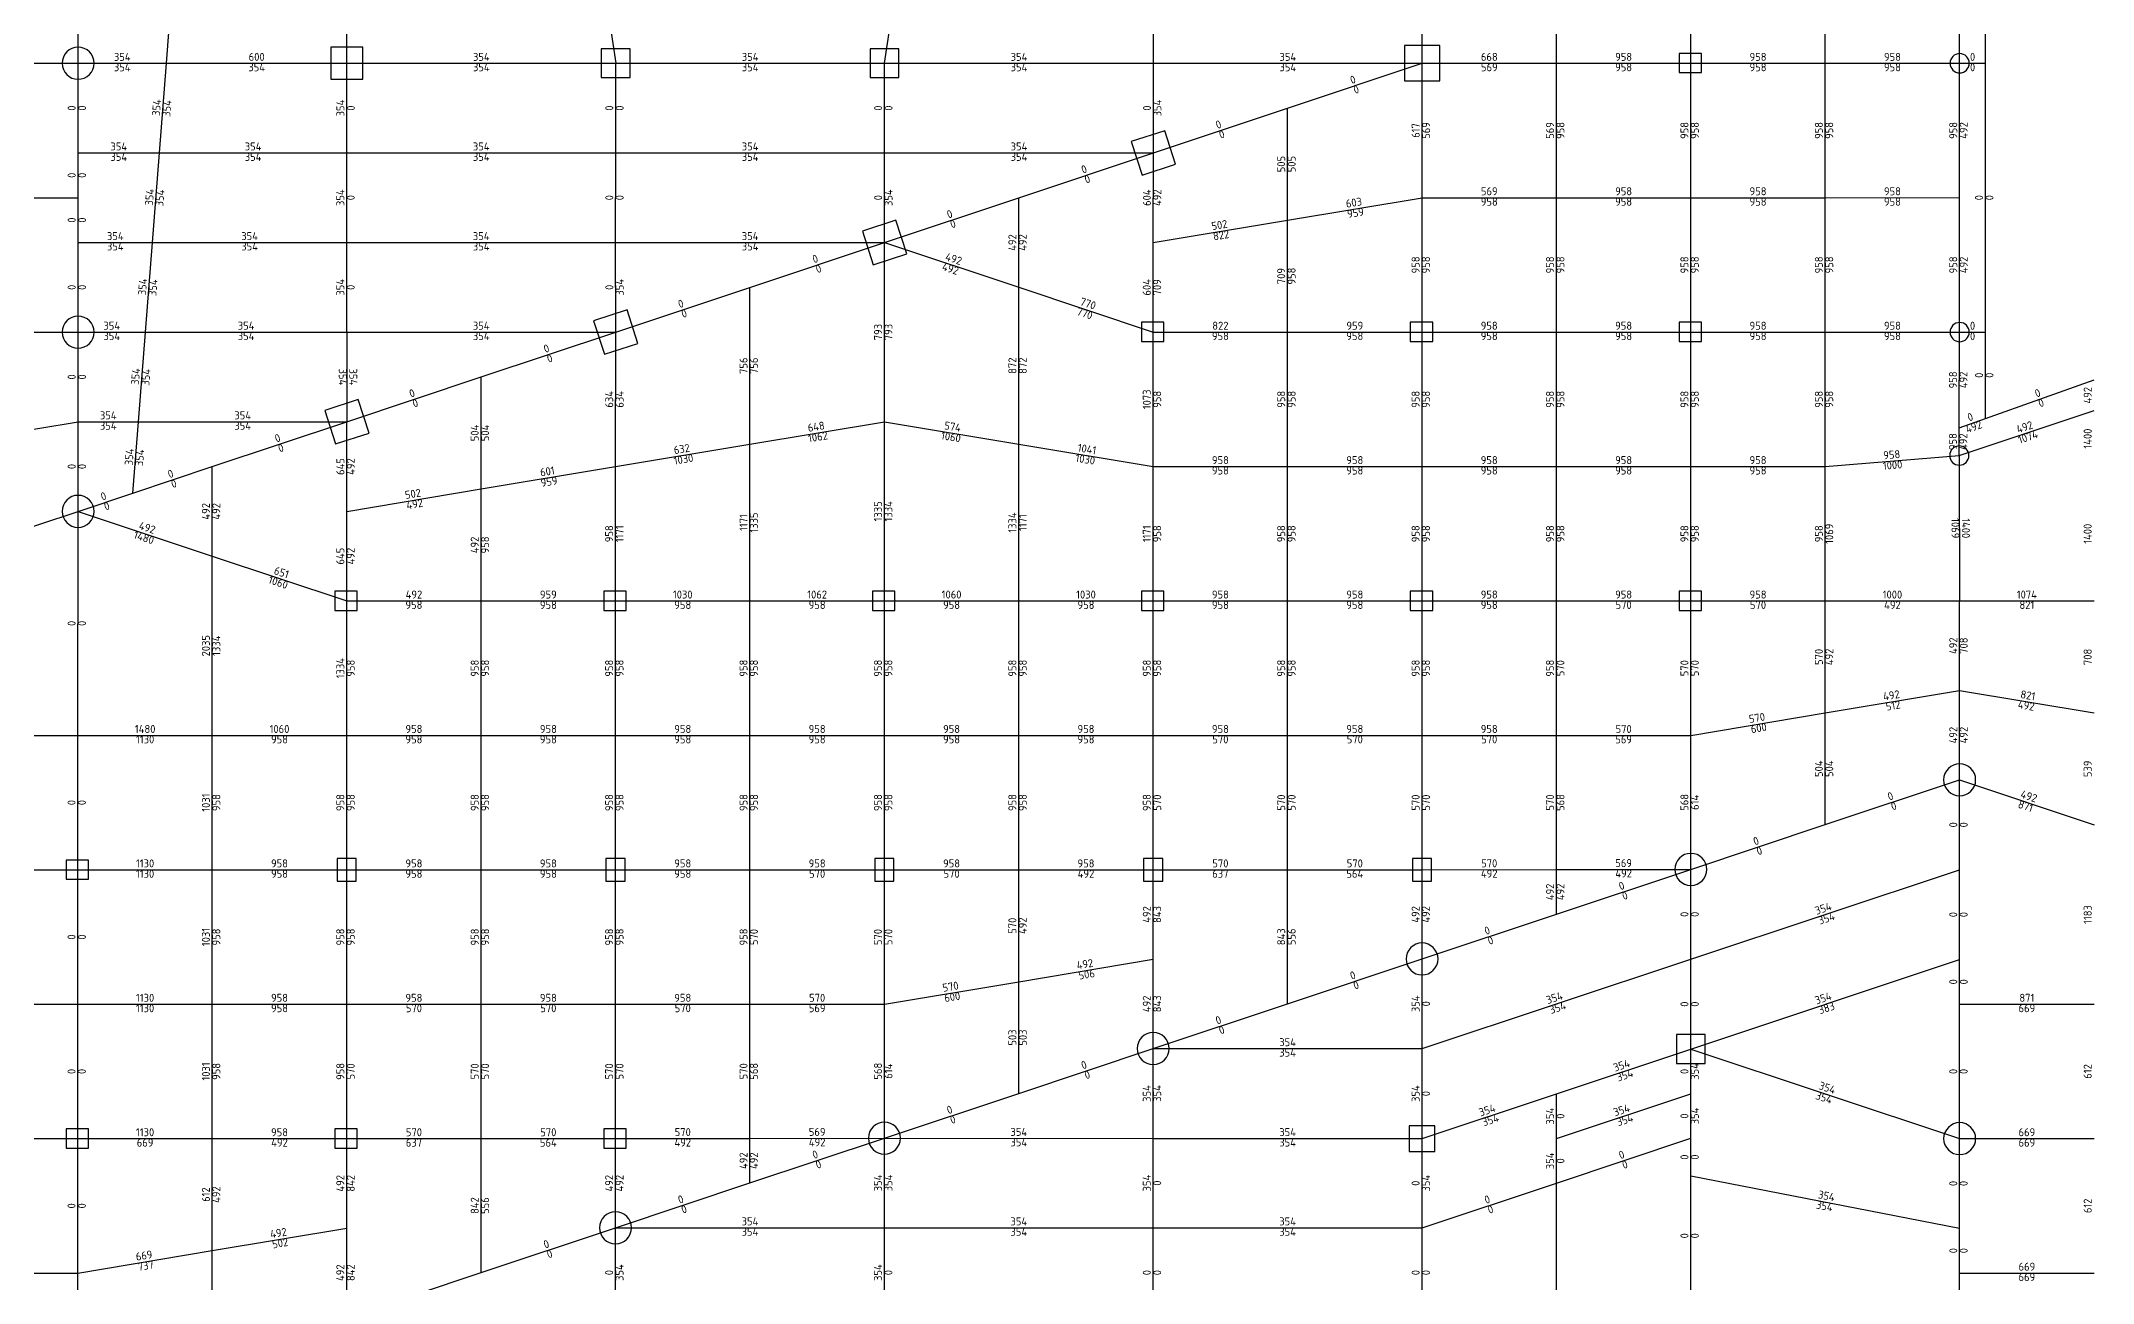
# Model space of a CAD drawing. Header units: millimetres. Extents: x -245177 to 1112891, y -1092030 to 122567.
# Drawn here: x -197252 to -133135, y -1002731 to -963928 of the extents above; entities that cross this region are included whole.
import ezdxf
from ezdxf.enums import TextEntityAlignment as Align

# ---------------------------------------------------------------- set-up
doc = ezdxf.new("R2010")
doc.units = ezdxf.units.MM
doc.header["$MEASUREMENT"] = 0
for name, color, linetype in [('13', 4, 'Continuous'), ('dsg', 7, 'Continuous'), ('jiantu', 134, 'Continuous')]:
    doc.layers.add(name, color=color, linetype=linetype)
doc.styles.add('TrueTypeFont', font='yjkeng.shx', dxfattribs={"bigfont": 'yjkchn.shx'})

msp = doc.modelspace()

# ---------------------------------------------------------------- linework, layer by layer
at = {"layer": 'jiantu'}
for p, q in [((-136493, -964622), (-136493, -956222)), ((-149900, -964622), (-149900, -960422)), ((-145700, -964622), (-145700, -960422)), ((-141500, -964622), (-141500, -960422)), ((-137300, -964622), (-137300, -960422)), ((-196094, -964622), (-196094, -961822)), ((-193334, -964622), (-193116, -961822)), ((-154094, -964622), (-154094, -961822)), ((-187694, -964622), (-187694, -962472)), ((-179619, -962472), (-179294, -964622)), ((-170894, -964622), (-170569, -962472)), ((-162494, -964622), (-162494, -962472)), ((-200300, -964622), (-196094, -964622)), ((-196094, -967422), (-196094, -964622)), ((-196094, -964622), (-193334, -964622)), ((-193553, -967422), (-193334, -964622)), ((-193334, -964622), (-187694, -964622)), ((-187700, -967422), (-187694, -964622)), ((-187694, -964622), (-179294, -964622)), ((-179295, -967422), (-179294, -964622)), ((-179294, -964622), (-170894, -964622)), ((-170895, -967422), (-170894, -964622)), ((-170894, -964622), (-162494, -964622)), ((-162494, -964622), (-154094, -964622)), ((-162494, -967422), (-162494, -964622)), ((-158300, -966024), (-154094, -964622)), ((-154097, -968822), (-154094, -964622)), ((-154094, -964622), (-149900, -964622)), ((-149900, -964622), (-145700, -964622)), ((-149900, -968822), (-149900, -964622)), ((-145700, -968822), (-145700, -964622)), ((-145700, -964622), (-141500, -964622)), ((-141500, -964622), (-137300, -964622)), ((-141500, -968822), (-141500, -964622)), ((-137300, -968821), (-137300, -964622)), ((-137300, -964622), (-136493, -964622)), ((-136494, -973022), (-136493, -964622)), ((-162494, -967422), (-158300, -966024)), ((-158300, -969522), (-158300, -966024)), ((-196094, -967422), (-193553, -967422)), ((-196094, -968822), (-196094, -967422)), ((-193771, -970222), (-193553, -967422)), ((-193553, -967422), (-187700, -967422)), ((-187700, -970222), (-187700, -967422)), ((-187700, -967422), (-179295, -967422)), ((-179296, -970222), (-179295, -967422)), ((-179295, -967422), (-170895, -967422)), ((-170895, -967422), (-162494, -967422)), ((-170894, -970222), (-170895, -967422)), ((-166700, -968824), (-162494, -967422)), ((-162497, -970222), (-162494, -967422)), ((-200300, -968822), (-196094, -968822)), ((-196094, -970222), (-196094, -968822)), ((-170894, -970222), (-166700, -968824)), ((-166700, -971621), (-166700, -968824)), ((-158300, -969522), (-154097, -968822)), ((-154100, -973022), (-154097, -968822)), ((-154097, -968822), (-149900, -968822)), ((-149900, -973022), (-149900, -968822)), ((-149900, -968822), (-145700, -968822)), ((-145700, -968822), (-141500, -968822)), ((-145700, -973022), (-145700, -968822)), ((-141500, -968822), (-137300, -968821)), ((-141500, -973022), (-141500, -968822)), ((-137300, -973022), (-137300, -968821)), ((-162497, -970222), (-158300, -969522)), ((-158300, -973022), (-158300, -969522)), ((-196094, -970222), (-193771, -970222)), ((-196094, -973022), (-196094, -970222)), ((-193989, -973022), (-193771, -970222)), ((-193771, -970222), (-187700, -970222)), ((-187700, -970222), (-179296, -970222)), ((-187700, -973022), (-187700, -970222)), ((-179296, -970222), (-170894, -970222)), ((-179294, -973022), (-179296, -970222)), ((-175100, -971624), (-170894, -970222)), ((-170897, -975822), (-170894, -970222)), ((-170894, -970222), (-166700, -971621)), ((-162500, -973022), (-162497, -970222)), ((-179294, -973022), (-175100, -971624)), ((-175100, -976522), (-175100, -971624)), ((-166700, -976522), (-166700, -971621)), ((-166700, -971621), (-162500, -973022)), ((-200300, -973022), (-196094, -973022)), ((-196094, -975822), (-196094, -973022)), ((-196094, -973022), (-193989, -973022)), ((-194208, -975822), (-193989, -973022)), ((-193989, -973022), (-187700, -973022)), ((-187700, -973022), (-179294, -973022)), ((-187700, -973022), (-187694, -975822)), ((-183500, -974424), (-179294, -973022)), ((-179297, -977222), (-179294, -973022)), ((-162500, -977222), (-162500, -973022)), ((-162500, -973022), (-158300, -973022)), ((-158300, -973022), (-154100, -973022)), ((-158300, -977222), (-158300, -973022)), ((-154100, -977222), (-154100, -973022)), ((-154100, -973022), (-149900, -973022)), ((-149900, -973022), (-145700, -973022)), ((-149900, -977222), (-149900, -973022)), ((-145700, -977222), (-145700, -973022)), ((-145700, -973022), (-141500, -973022)), ((-141500, -973022), (-137300, -973022)), ((-141500, -977222), (-141500, -973022)), ((-137312, -976008), (-137300, -973022)), ((-137300, -973022), (-136494, -973022)), ((-136494, -975718), (-136494, -973022)), ((-187694, -975822), (-183500, -974424)), ((-183500, -977922), (-183500, -974424)), ((-136494, -975718), (-133100, -974513)), ((-200300, -976522), (-196094, -975822)), ((-196094, -975822), (-194208, -975822)), ((-196094, -978622), (-196094, -975822)), ((-194382, -978052), (-194208, -975822)), ((-194208, -975822), (-187694, -975822)), ((-191900, -977224), (-187694, -975822)), ((-187697, -978622), (-187694, -975822)), ((-175100, -976522), (-170897, -975822)), ((-170900, -981422), (-170897, -975822)), ((-170897, -975822), (-166700, -976522)), ((-137312, -976880), (-133100, -975476)), ((-137312, -976008), (-136494, -975718)), ((-137312, -976880), (-137312, -976008)), ((-179297, -977222), (-175100, -976522)), ((-175100, -981422), (-175100, -976522)), ((-166700, -981422), (-166700, -976522)), ((-166700, -976522), (-162500, -977222)), ((-141500, -977222), (-137312, -976880)), ((-137312, -976880), (-137300, -981422)), ((-194382, -978052), (-191900, -977224)), ((-191900, -980021), (-191900, -977224)), ((-183500, -977922), (-179297, -977222)), ((-179300, -981422), (-179297, -977222)), ((-162500, -977222), (-158300, -977222)), ((-162500, -981422), (-162500, -977222)), ((-158300, -981422), (-158300, -977222)), ((-158300, -977222), (-154100, -977222)), ((-154100, -977222), (-149900, -977222)), ((-154100, -981422), (-154100, -977222)), ((-149900, -981422), (-149900, -977222)), ((-149900, -977222), (-145700, -977222)), ((-145700, -977222), (-141500, -977222)), ((-145700, -981422), (-145700, -977222)), ((-141500, -981422), (-141500, -977222)), ((-196094, -978622), (-194382, -978052)), ((-187697, -978622), (-183500, -977922)), ((-183500, -981422), (-183500, -977922)), ((-200300, -980023), (-196094, -978622)), ((-196097, -985622), (-196094, -978622)), ((-196094, -978622), (-191900, -980021)), ((-187700, -981422), (-187697, -978622)), ((-191900, -980021), (-187700, -981422)), ((-191900, -985622), (-191900, -980021)), ((-187700, -985622), (-187700, -981422)), ((-187700, -981422), (-183500, -981422)), ((-183500, -981422), (-179300, -981422)), ((-183500, -985622), (-183500, -981422)), ((-179300, -985622), (-179300, -981422)), ((-179300, -981422), (-175100, -981422)), ((-175100, -981422), (-170900, -981422)), ((-175100, -985622), (-175100, -981422)), ((-170900, -985622), (-170900, -981422)), ((-170900, -981422), (-166700, -981422)), ((-166700, -981422), (-162500, -981422)), ((-166700, -985622), (-166700, -981422)), ((-162500, -985622), (-162500, -981422)), ((-162500, -981422), (-158300, -981422)), ((-158300, -981422), (-154100, -981422)), ((-158300, -985622), (-158300, -981422)), ((-154100, -985622), (-154100, -981422)), ((-154100, -981422), (-149900, -981422)), ((-149900, -981422), (-145700, -981422)), ((-149900, -985622), (-149900, -981422)), ((-145700, -985622), (-145700, -981422)), ((-145700, -981422), (-141500, -981422)), ((-141500, -981422), (-137300, -981422)), ((-141500, -984919), (-141500, -981422)), ((-137300, -984216), (-137300, -981422)), ((-137300, -981422), (-133100, -981422)), ((-141500, -984919), (-137300, -984216)), ((-137300, -984216), (-133100, -984919)), ((-137300, -987010), (-137300, -984216)), ((-145700, -985622), (-141500, -984919)), ((-141500, -988409), (-141500, -984919)), ((-200300, -985622), (-196097, -985622)), ((-196100, -989822), (-196097, -985622)), ((-196097, -985622), (-191900, -985622)), ((-191900, -985622), (-187700, -985622)), ((-191900, -989822), (-191900, -985622)), ((-187700, -985622), (-183500, -985622)), ((-187700, -989822), (-187700, -985622)), ((-183500, -985622), (-179300, -985622)), ((-183500, -989822), (-183500, -985622)), ((-179300, -985622), (-175100, -985622)), ((-179300, -989822), (-179300, -985622)), ((-175100, -985622), (-170900, -985622)), ((-175100, -989822), (-175100, -985622)), ((-170900, -985622), (-166700, -985622)), ((-170900, -989822), (-170900, -985622)), ((-166700, -985622), (-162500, -985622)), ((-166700, -989822), (-166700, -985622)), ((-162500, -985622), (-158300, -985622)), ((-162500, -989822), (-162500, -985622)), ((-158300, -985622), (-154100, -985622)), ((-158300, -989822), (-158300, -985622)), ((-154100, -985622), (-149900, -985622)), ((-154100, -989822), (-154100, -985622)), ((-149900, -985622), (-145700, -985622)), ((-149900, -989815), (-149900, -985622)), ((-145700, -989809), (-145700, -985622)), ((-141500, -988409), (-137300, -987010)), ((-137300, -987010), (-133100, -988416)), ((-137300, -989823), (-137300, -987010)), ((-145700, -989809), (-141500, -988409)), ((-200300, -989822), (-196100, -989822)), ((-196100, -994022), (-196100, -989822)), ((-196100, -989822), (-191900, -989822)), ((-191900, -989822), (-187700, -989822)), ((-191900, -994022), (-191900, -989822)), ((-187700, -994022), (-187700, -989822)), ((-187700, -989822), (-183500, -989822)), ((-183500, -989822), (-179300, -989822)), ((-183500, -994022), (-183500, -989822)), ((-179300, -994022), (-179300, -989822)), ((-179300, -989822), (-175100, -989822)), ((-175100, -989822), (-170900, -989822)), ((-175100, -994022), (-175100, -989822)), ((-170900, -994022), (-170900, -989822)), ((-170900, -989822), (-166700, -989822)), ((-166700, -989822), (-162500, -989822)), ((-166700, -993318), (-166700, -989822)), ((-162500, -992615), (-162500, -989822)), ((-162500, -989822), (-158300, -989822)), ((-158300, -989822), (-154100, -989822)), ((-158300, -994008), (-158300, -989822)), ((-154100, -989822), (-149900, -989815)), ((-154100, -992608), (-154100, -989822)), ((-149900, -989815), (-145700, -989809)), ((-149900, -991209), (-145700, -989809)), ((-149900, -991209), (-149900, -989815)), ((-145700, -992615), (-145700, -989809)), ((-145700, -992615), (-137300, -989823)), ((-137300, -992622), (-137300, -989823)), ((-154100, -992608), (-149900, -991209)), ((-166700, -993318), (-162500, -992615)), ((-162500, -995408), (-162500, -992615)), ((-158300, -994008), (-154100, -992608)), ((-154100, -995408), (-154100, -992608)), ((-154100, -995408), (-145700, -992615)), ((-145700, -995422), (-145700, -992615)), ((-145700, -995422), (-137300, -992622)), ((-137300, -994022), (-137300, -992622)), ((-170900, -994022), (-166700, -993318)), ((-166700, -996807), (-166700, -993318)), ((-200300, -994022), (-196100, -994022)), ((-196100, -994022), (-191900, -994022)), ((-196100, -998222), (-196100, -994022)), ((-191900, -994022), (-187700, -994022)), ((-191900, -998222), (-191900, -994022)), ((-187700, -994022), (-183500, -994022)), ((-187700, -998222), (-187700, -994022)), ((-183500, -994022), (-179300, -994022)), ((-183500, -998222), (-183500, -994022)), ((-179300, -994022), (-175100, -994022)), ((-179300, -998222), (-179300, -994022)), ((-175100, -994022), (-170900, -994022)), ((-175100, -998214), (-175100, -994022)), ((-170900, -998207), (-170900, -994022)), ((-162500, -995408), (-158300, -994008)), ((-137300, -994022), (-133100, -994022)), ((-137300, -998222), (-137300, -994022)), ((-166700, -996807), (-162500, -995408)), ((-162500, -998214), (-162500, -995408)), ((-162500, -995408), (-154100, -995408)), ((-154100, -998222), (-154100, -995408)), ((-149900, -996822), (-145700, -995422)), ((-145700, -996822), (-145700, -995422)), ((-145700, -995422), (-137300, -998222)), ((-170900, -998207), (-166700, -996807)), ((-154100, -998222), (-149900, -996822)), ((-149900, -998218), (-149900, -996822)), ((-149900, -998218), (-145700, -996822)), ((-145700, -998209), (-145700, -996822)), ((-200300, -998222), (-196100, -998222)), ((-196100, -1002422), (-196100, -998222)), ((-196100, -998222), (-191900, -998222)), ((-191900, -998222), (-187700, -998222)), ((-191900, -1001718), (-191900, -998222)), ((-187700, -1001014), (-187700, -998222)), ((-187700, -998222), (-183500, -998222)), ((-183500, -998222), (-179300, -998222)), ((-183500, -1002406), (-183500, -998222)), ((-179300, -998222), (-175100, -998214)), ((-179300, -1001006), (-179300, -998222)), ((-175100, -998214), (-170900, -998207)), ((-175100, -999607), (-170900, -998207)), ((-175100, -999607), (-175100, -998214)), ((-170900, -1001008), (-170900, -998207)), ((-170900, -998207), (-162500, -998214)), ((-162500, -998214), (-154100, -998222)), ((-162500, -1001008), (-162500, -998214)), ((-154100, -1001008), (-154100, -998222)), ((-149900, -999615), (-145700, -998209)), ((-149900, -999615), (-149900, -998218)), ((-145700, -999388), (-145700, -998209)), ((-137300, -1001022), (-137300, -998222)), ((-137300, -998222), (-133100, -998222)), ((-145700, -1003127), (-145700, -999388)), ((-145700, -999388), (-137300, -1001022)), ((-179300, -1001006), (-175100, -999607)), ((-154100, -1001008), (-149900, -999615)), ((-149900, -1006622), (-149900, -999615)), ((-191900, -1001718), (-187700, -1001014)), ((-187700, -1003806), (-187700, -1001014)), ((-183500, -1002406), (-179300, -1001006)), ((-179300, -1003808), (-179300, -1001006)), ((-179300, -1001006), (-170900, -1001008)), ((-170900, -1003808), (-170900, -1001008)), ((-170900, -1001008), (-162500, -1001008)), ((-162500, -1003808), (-162500, -1001008)), ((-162500, -1001008), (-154100, -1001008)), ((-154100, -1003808), (-154100, -1001008)), ((-137300, -1002422), (-137300, -1001022)), ((-196100, -1002422), (-191900, -1001718)), ((-191900, -1005205), (-191900, -1001718)), ((-200300, -1002422), (-196100, -1002422)), ((-196100, -1006605), (-196100, -1002422)), ((-187700, -1003806), (-183500, -1002406)), ((-137300, -1003822), (-137300, -1002422)), ((-137300, -1002422), (-133100, -1002422))]:
    msp.add_line(p, q, dxfattribs=at)
at = {"layer": 'jiantu', "color": 54}
for points in [[(-195594, -964622, 1), (-196594, -964622, 1)], [(-137000, -964622, 1), (-137600, -964622, 1)], [(-195594, -973022, 1), (-196594, -973022, 1)], [(-137000, -973022, 1), (-137600, -973022, 1)], [(-137012, -976880, 1), (-137612, -976880, 1)], [(-195594, -978622, 1), (-196594, -978622, 1)], [(-136800, -987010, 1), (-137800, -987010, 1)], [(-145200, -989809, 1), (-146200, -989809, 1)], [(-153600, -992608, 1), (-154600, -992608, 1)], [(-162000, -995408, 1), (-163000, -995408, 1)], [(-170400, -998207, 1), (-171400, -998207, 1)], [(-136800, -998222, 1), (-137800, -998222, 1)], [(-178800, -1001006, 1), (-179800, -1001006, 1)]]:
    msp.add_lwpolyline(points, format="xyb", close=True, dxfattribs=at)
for points in [[(-187194, -964122), (-188194, -964122), (-188194, -965122), (-187194, -965122)], [(-178844, -964172), (-179744, -964172), (-179744, -965072), (-178844, -965072)], [(-170444, -964172), (-171344, -964172), (-171344, -965072), (-170444, -965072)], [(-153544, -964072), (-154644, -964072), (-154644, -965172), (-153544, -965172)], [(-145365, -964312), (-146065, -964312), (-146065, -964912), (-145365, -964912)], [(-162141, -966729), (-163187, -967069), (-162847, -968115), (-161801, -967775)], [(-170541, -969529), (-171587, -969869), (-171247, -970915), (-170201, -970575)], [(-178941, -972329), (-179987, -972669), (-179647, -973715), (-178601, -973375)], [(-162165, -972712), (-162865, -972712), (-162865, -973312), (-162165, -973312)], [(-153765, -972712), (-154465, -972712), (-154465, -973312), (-153765, -973312)], [(-145365, -972712), (-146065, -972712), (-146065, -973312), (-145365, -973312)], [(-187341, -975129), (-188387, -975469), (-188047, -976515), (-187001, -976175)], [(-187370, -981117), (-188070, -981117), (-188070, -981717), (-187370, -981717)], [(-178970, -981117), (-179670, -981117), (-179670, -981717), (-178970, -981717)], [(-170570, -981117), (-171270, -981117), (-171270, -981717), (-170570, -981717)], [(-162165, -981117), (-162865, -981117), (-162865, -981717), (-162165, -981717)], [(-153765, -981117), (-154465, -981117), (-154465, -981717), (-153765, -981717)], [(-145365, -981117), (-146065, -981117), (-146065, -981717), (-145365, -981717)], [(-195770, -989517), (-196470, -989517), (-196470, -990117), (-195770, -990117)], [(-187400, -989472), (-188000, -989472), (-188000, -990172), (-187400, -990172)], [(-179000, -989472), (-179600, -989472), (-179600, -990172), (-179000, -990172)], [(-170600, -989472), (-171200, -989472), (-171200, -990172), (-170600, -990172)], [(-162200, -989472), (-162800, -989472), (-162800, -990172), (-162200, -990172)], [(-153800, -989472), (-154400, -989472), (-154400, -990172), (-153800, -990172)], [(-145250, -994972), (-146150, -994972), (-146150, -995872), (-145250, -995872)], [(-195770, -997917), (-196470, -997917), (-196470, -998517), (-195770, -998517)], [(-187370, -997917), (-188070, -997917), (-188070, -998517), (-187370, -998517)], [(-178970, -997917), (-179670, -997917), (-179670, -998517), (-178970, -998517)], [(-153700, -997822), (-154500, -997822), (-154500, -998622), (-153700, -998622)]]:
    msp.add_lwpolyline(points, close=True, dxfattribs=at)

# ---------------------------------------------------------------- texts
at = {"layer": '13', "color": 4, "linetype": 'Continuous', "style": 'TrueTypeFont'}
for s, p in [('600', (-190514, -964622)), ('668', (-151997, -964622)), ('569', (-151998, -968822)), ('570', (-147800, -985622)), ('570', (-160400, -989822)), ('570', (-156200, -989822)), ('570', (-173000, -994022)), ('570', (-185600, -998222)), ('570', (-181400, -998222)), ('669', (-135200, -998222)), ('669', (-135200, -1002422))]:
    msp.add_text(s, height=250, dxfattribs=at).set_placement(p, align=Align.BOTTOM_CENTER)
for s, p in [('569', (-151997, -964622)), ('570', (-147800, -981422)), ('570', (-143600, -981422)), ('570', (-160400, -985622)), ('570', (-156200, -985622)), ('570', (-152000, -985622)), ('569', (-147800, -985622)), ('570', (-173000, -989822)), ('570', (-168800, -989822)), ('637', (-160400, -989822)), ('564', (-156200, -989822)), ('570', (-185600, -994022)), ('570', (-181400, -994022)), ('570', (-177200, -994022)), ('569', (-173000, -994022)), ('669', (-135200, -994022)), ('669', (-194000, -998222)), ('637', (-185600, -998222)), ('564', (-181400, -998222)), ('669', (-135200, -998222)), ('669', (-135200, -1002422))]:
    msp.add_text(s, height=250, dxfattribs=at).set_placement(p, align=Align.TOP_CENTER)
for s, rotation, p in [('617', 90, (-154097, -966722)), ('569', 90, (-149900, -966722)), ('604', 90, (-162497, -968822)), ('603', 9.46232, (-156198, -969172)), ('709', 90, (-158300, -971272)), ('604', 90, (-162500, -971622)), ('634', 90, (-179297, -975122)), ('648', 9.46232, (-172998, -976172)), ('574', 350.53655, (-168798, -976172)), ('645', 90, (-187697, -977222)), ('632', 9.46232, (-177198, -976872)), ('601', 9.46232, (-181398, -977572)), ('645', 90, (-187700, -980022)), ('651', 341.55713, (-189800, -980721)), ('570', 90, (-145700, -983522)), ('570', 90, (-141500, -983170)), ('708', 90, (-133100, -983170)), ('570', 9.50177, (-143600, -985270)), ('539', 90, (-133100, -986667)), ('570', 90, (-158300, -987722)), ('570', 90, (-154100, -987722)), ('570', 90, (-149900, -987719)), ('568', 90, (-145700, -987715)), ('570', 0.08572, (-152000, -989819)), ('569', 0.08572, (-147800, -989812)), ('570', 90, (-170900, -991922)), ('570', 90, (-166700, -991570)), ('570', 9.50851, (-168800, -993670)), ('570', 90, (-183500, -996122)), ('570', 90, (-179300, -996122)), ('570', 90, (-175100, -996118)), ('568', 90, (-170900, -996114)), ('612', 90, (-133100, -996122)), ('570', 0.09957, (-177200, -998218)), ('569', 0.09957, (-173000, -998211)), ('612', 90, (-191900, -999970)), ('612', 90, (-133100, -1000322)), ('669', 9.51525, (-194000, -1002070))]:
    msp.add_text(s, height=250, rotation=rotation, dxfattribs=at).set_placement(p, align=Align.BOTTOM_CENTER)
for s, rotation, p in [('569', 90, (-154097, -966722)), ('709', 90, (-162500, -971622)), ('634', 90, (-179297, -975122)), ('708', 90, (-137300, -982819)), ('570', 90, (-149900, -983522)), ('570', 90, (-145700, -983522)), ('600', 9.50177, (-143600, -985270)), ('570', 90, (-162500, -987722)), ('570', 90, (-158300, -987722)), ('570', 90, (-154100, -987722)), ('568', 90, (-149900, -987719)), ('614', 90, (-145700, -987715)), ('570', 90, (-175100, -991922)), ('570', 90, (-170900, -991922)), ('556', 90, (-158300, -991915)), ('600', 9.50851, (-168800, -993670)), ('570', 90, (-187700, -996122)), ('570', 90, (-183500, -996122)), ('570', 90, (-179300, -996122)), ('568', 90, (-175100, -996118)), ('614', 90, (-170900, -996114)), ('556', 90, (-183500, -1000314)), ('737', 9.51525, (-194000, -1002070))]:
    msp.add_text(s, height=250, rotation=rotation, dxfattribs=at).set_placement(p, align=Align.TOP_CENTER)
at = {"layer": 'dsg', "color": 1, "linetype": 'Continuous', "style": 'TrueTypeFont'}
for s, p in [('354', (-194714, -964622)), ('354', (-183494, -964622)), ('354', (-175094, -964622)), ('354', (-166694, -964622)), ('354', (-158294, -964622)), ('0', (-136896, -964622)), ('354', (-194823, -967422)), ('354', (-190626, -967422)), ('354', (-183497, -967422)), ('354', (-175095, -967422)), ('354', (-166694, -967422)), ('354', (-194932, -970222)), ('354', (-190735, -970222)), ('354', (-183498, -970222)), ('354', (-175095, -970222)), ('354', (-195042, -973022)), ('354', (-190845, -973022)), ('354', (-183497, -973022)), ('0', (-136897, -973022)), ('354', (-195151, -975822)), ('354', (-190951, -975822)), ('492', (-185600, -981422)), ('354', (-158300, -995408)), ('354', (-175100, -1001006)), ('354', (-166700, -1001008)), ('354', (-158300, -1001008))]:
    msp.add_text(s, height=250, dxfattribs=at).set_placement(p, align=Align.BOTTOM_CENTER)
at = {"layer": 'dsg', "color": 6, "linetype": 'Continuous', "style": 'TrueTypeFont'}
for s, p in [('958', (-147800, -964622)), ('958', (-143600, -964622)), ('958', (-139400, -964622)), ('958', (-147800, -968822)), ('958', (-143600, -968822)), ('958', (-139400, -968822)), ('959', (-156200, -973022)), ('958', (-152000, -973022)), ('958', (-147800, -973022)), ('958', (-143600, -973022)), ('958', (-139400, -973022)), ('958', (-160400, -977222)), ('958', (-156200, -977222)), ('958', (-152000, -977222)), ('958', (-147800, -977222)), ('958', (-143600, -977222)), ('959', (-181400, -981422)), ('958', (-160400, -981422)), ('958', (-156200, -981422)), ('958', (-152000, -981422)), ('958', (-147800, -981422)), ('958', (-143600, -981422)), ('1000', (-139400, -981422)), ('958', (-185600, -985622)), ('958', (-181400, -985622)), ('958', (-177200, -985622)), ('958', (-173000, -985622)), ('958', (-168800, -985622)), ('958', (-164600, -985622)), ('958', (-160400, -985622)), ('958', (-156200, -985622)), ('958', (-152000, -985622)), ('958', (-189800, -989822)), ('958', (-185600, -989822)), ('958', (-181400, -989822)), ('958', (-177200, -989822)), ('958', (-173000, -989822)), ('958', (-168800, -989822)), ('958', (-164600, -989822)), ('958', (-189800, -994022)), ('958', (-185600, -994022)), ('958', (-181400, -994022)), ('958', (-177200, -994022)), ('958', (-189800, -998222))]:
    msp.add_text(s, height=250, dxfattribs=at).set_placement(p, align=Align.BOTTOM_CENTER)
at = {"layer": 'dsg', "color": 1, "linetype": 'Continuous', "style": 'TrueTypeFont'}
for s, p in [('354', (-194714, -964622)), ('354', (-190514, -964622)), ('354', (-183494, -964622)), ('354', (-175094, -964622)), ('354', (-166694, -964622)), ('354', (-158294, -964622)), ('0', (-136896, -964622)), ('354', (-194823, -967422)), ('354', (-190626, -967422)), ('354', (-183497, -967422)), ('354', (-175095, -967422)), ('354', (-166694, -967422)), ('354', (-194932, -970222)), ('354', (-190735, -970222)), ('354', (-183498, -970222)), ('354', (-175095, -970222)), ('354', (-195042, -973022)), ('354', (-190845, -973022)), ('354', (-183497, -973022)), ('0', (-136897, -973022)), ('354', (-195151, -975822)), ('354', (-190951, -975822)), ('492', (-139400, -981422)), ('492', (-164600, -989822)), ('354', (-158300, -995408)), ('492', (-189800, -998222)), ('354', (-175100, -1001006)), ('354', (-166700, -1001008)), ('354', (-158300, -1001008))]:
    msp.add_text(s, height=250, dxfattribs=at).set_placement(p, align=Align.TOP_CENTER)
at = {"layer": 'dsg', "color": 6, "linetype": 'Continuous', "style": 'TrueTypeFont'}
for p in [(-147800, -964622), (-143600, -964622), (-139400, -964622), (-151998, -968822), (-147800, -968822), (-143600, -968822), (-139400, -968822), (-160400, -973022), (-156200, -973022), (-152000, -973022), (-147800, -973022), (-143600, -973022), (-139400, -973022), (-160400, -977222), (-156200, -977222), (-152000, -977222), (-147800, -977222), (-143600, -977222), (-185600, -981422), (-181400, -981422), (-177200, -981422), (-173000, -981422), (-168800, -981422), (-164600, -981422), (-160400, -981422), (-156200, -981422), (-152000, -981422), (-189800, -985622), (-185600, -985622), (-181400, -985622), (-177200, -985622), (-173000, -985622), (-168800, -985622), (-164600, -985622), (-189800, -989822), (-185600, -989822), (-181400, -989822), (-177200, -989822), (-189800, -994022)]:
    msp.add_text('958', height=250, dxfattribs=at).set_placement(p, align=Align.TOP_CENTER)
at = {"layer": 'dsg', "color": 1, "linetype": 'Continuous', "style": 'TrueTypeFont'}
for s, rotation, p in [('0', 18.43495, (-156197, -965323)), ('0', 90, (-196094, -966022)), ('354', 85.54134, (-193444, -966022)), ('354', 89.88355, (-187697, -966022)), ('0', 90, (-179295, -966022)), ('0', 90, (-170895, -966022)), ('0', 90, (-162494, -966022)), ('0', 18.43495, (-160397, -966723)), ('0', 90, (-196094, -968122)), ('0', 18.43495, (-164597, -968123)), ('505', 90, (-158300, -967773)), ('354', 85.54134, (-193662, -968822)), ('354', 90, (-187700, -968822)), ('0', 90, (-179296, -968822)), ('0', 90, (-170894, -968822)), ('0', 90, (-136494, -968822)), ('0', 18.43495, (-168797, -969523)), ('0', 90, (-196094, -969522)), ('492', 90, (-166700, -970223)), ('502', 9.46232, (-160398, -969872)), ('0', 18.43495, (-172997, -970923)), ('492', 341.55713, (-168797, -970922)), ('354', 85.54134, (-193880, -971622)), ('354', 90, (-187700, -971622)), ('0', 90, (-196094, -971622)), ('0', 90, (-179294, -971622)), ('0', 18.43495, (-177197, -972323)), ('0', 18.43495, (-181397, -973723)), ('0', 90, (-196094, -974422)), ('354', 85.54192, (-194099, -974422)), ('354', 270.11644, (-187697, -974422)), ('0', 90, (-136494, -974370)), ('0', 18.43495, (-185597, -975123)), ('0', 19.54269, (-134797, -975115)), ('492', 90, (-133100, -974994)), ('0', 19.54269, (-136903, -975863)), ('492', 18.43495, (-135206, -976178)), ('0', 18.43602, (-189797, -976523)), ('504', 90, (-183500, -976173)), ('354', 85.54192, (-194295, -976937)), ('0', 90, (-196094, -977222)), ('0', 18.43602, (-193141, -977638)), ('0', 18.43078, (-195238, -978337)), ('492', 90, (-191900, -978623)), ('502', 9.46232, (-185598, -978272)), ('492', 341.55713, (-193997, -979322)), ('492', 90, (-183500, -979672)), ('0', 90, (-196097, -982122)), ('492', 90, (-137300, -982819)), ('492', 9.50177, (-139400, -984567)), ('492', 90, (-137300, -985613)), ('504', 90, (-141500, -986664)), ('0', 18.43079, (-139400, -987710)), ('492', 341.49209, (-135200, -987713)), ('0', 90, (-196100, -987722)), ('0', 90, (-137300, -988416)), ('0', 18.43079, (-143600, -989109)), ('492', 90, (-149900, -990512)), ('0', 18.43079, (-147800, -990509)), ('492', 90, (-162500, -991218)), ('492', 90, (-154100, -991215)), ('0', 90, (-145700, -991212)), ('354', 18.38805, (-141500, -991219)), ('0', 90, (-137300, -991222)), ('0', 90, (-196100, -991922)), ('0', 18.43079, (-152000, -991909)), ('492', 9.50851, (-164600, -992966)), ('0', 18.43079, (-156200, -993308)), ('492', 90, (-162500, -994011)), ('354', 90, (-154100, -994008)), ('354', 18.38805, (-149900, -994012)), ('354', 18.43495, (-141500, -994022)), ('0', 90, (-137300, -993322)), ('0', 18.43079, (-160400, -994708)), ('0', 90, (-145700, -994019)), ('503', 90, (-166700, -995063)), ('0', 90, (-196100, -996122)), ('0', 18.43079, (-164600, -996108)), ('354', 18.43495, (-147800, -996122)), ('0', 90, (-145700, -996122)), ('0', 90, (-137300, -996122)), ('354', 90, (-162500, -996811)), ('354', 90, (-154100, -996815)), ('354', 341.56505, (-141500, -996822)), ('0', 18.43079, (-168800, -997507)), ('354', 18.43495, (-152000, -997522)), ('354', 90, (-149900, -997520)), ('354', 18.39366, (-147800, -997520)), ('0', 90, (-145700, -997515)), ('354', 359.95021, (-166700, -998211)), ('354', 359.95021, (-158300, -998218)), ('492', 90, (-175100, -998911)), ('0', 18.43079, (-173000, -998907)), ('354', 90, (-149900, -998917)), ('0', 18.50915, (-147800, -998912)), ('0', 90, (-145700, -998798)), ('492', 90, (-187700, -999618)), ('492', 90, (-179300, -999614)), ('354', 90, (-170900, -999608)), ('354', 90, (-162500, -999611)), ('0', 90, (-154100, -999615)), ('0', 90, (-137300, -999622)), ('0', 18.43079, (-177200, -1000307)), ('0', 18.35236, (-152000, -1000312)), ('354', 348.99097, (-141500, -1000205)), ('0', 90, (-196100, -1000322)), ('492', 9.51525, (-189800, -1001366)), ('0', 18.43079, (-181400, -1001706)), ('0', 90, (-145700, -1001257)), ('0', 90, (-137300, -1001722)), ('492', 90, (-187700, -1002410)), ('0', 90, (-179300, -1002407)), ('354', 90, (-170900, -1002408)), ('0', 90, (-162500, -1002408)), ('0', 90, (-154100, -1002408))]:
    msp.add_text(s, height=250, rotation=rotation, dxfattribs=at).set_placement(p, align=Align.BOTTOM_CENTER)
for s, rotation, p in [('0', 18.43495, (-156197, -965323)), ('0', 90, (-196094, -966022)), ('354', 85.54134, (-193444, -966022)), ('0', 89.88355, (-187697, -966022)), ('0', 90, (-179295, -966022)), ('0', 90, (-170895, -966022)), ('354', 90, (-162494, -966022)), ('0', 18.43495, (-160397, -966723)), ('492', 90, (-137300, -966722)), ('0', 90, (-196094, -968122)), ('0', 18.43495, (-164597, -968123)), ('505', 90, (-158300, -967773)), ('354', 85.54134, (-193662, -968822)), ('0', 90, (-187700, -968822)), ('0', 90, (-179296, -968822)), ('354', 90, (-170894, -968822)), ('492', 90, (-162497, -968822)), ('0', 90, (-136494, -968822)), ('0', 90, (-196094, -969522)), ('0', 18.43495, (-168797, -969523)), ('492', 90, (-166700, -970223)), ('492', 90, (-137300, -970922)), ('354', 90, (-179294, -971622)), ('0', 18.43495, (-172997, -970923)), ('492', 341.55713, (-168797, -970922)), ('0', 90, (-196094, -971622)), ('354', 85.54134, (-193880, -971622)), ('0', 90, (-187700, -971622)), ('0', 18.43495, (-177197, -972323)), ('0', 18.43495, (-181397, -973723)), ('0', 90, (-196094, -974422)), ('354', 85.54192, (-194099, -974422)), ('354', 270.11644, (-187697, -974422)), ('492', 89.75914, (-137306, -974515)), ('0', 90, (-136494, -974370)), ('0', 18.43495, (-185597, -975123)), ('0', 19.54269, (-134797, -975115)), ('492', 19.54269, (-136903, -975863)), ('504', 90, (-183500, -976173)), ('492', 90, (-137312, -976444)), ('354', 85.54192, (-194295, -976937)), ('0', 18.43602, (-189797, -976523)), ('492', 90, (-187697, -977222)), ('0', 90, (-196094, -977222)), ('0', 18.43602, (-193141, -977638)), ('0', 18.43078, (-195238, -978337)), ('492', 90, (-191900, -978623)), ('492', 9.46232, (-185598, -978272)), ('492', 90, (-187700, -980022)), ('0', 90, (-196097, -982122)), ('492', 90, (-141500, -983170)), ('512', 9.50177, (-139400, -984567)), ('492', 350.49823, (-135200, -984567)), ('492', 90, (-137300, -985613)), ('504', 90, (-141500, -986664)), ('0', 90, (-196100, -987722)), ('0', 18.43079, (-139400, -987710)), ('0', 90, (-137300, -988416)), ('0', 18.43079, (-143600, -989109)), ('492', 0.08572, (-152000, -989819)), ('492', 0.08572, (-147800, -989812)), ('492', 90, (-149900, -990512)), ('0', 18.43079, (-147800, -990509)), ('492', 90, (-154100, -991215)), ('0', 90, (-145700, -991212)), ('354', 18.38805, (-141500, -991219)), ('0', 90, (-137300, -991222)), ('0', 90, (-196100, -991922)), ('492', 90, (-166700, -991570)), ('0', 18.43079, (-152000, -991909)), ('506', 9.50851, (-164600, -992966)), ('0', 18.43079, (-156200, -993308)), ('0', 90, (-137300, -993322)), ('0', 90, (-154100, -994008)), ('354', 18.38805, (-149900, -994012)), ('0', 90, (-145700, -994019)), ('383', 18.43495, (-141500, -994022)), ('503', 90, (-166700, -995063)), ('0', 18.43079, (-160400, -994708)), ('0', 90, (-196100, -996122)), ('0', 18.43079, (-164600, -996108)), ('354', 18.43495, (-147800, -996122)), ('354', 90, (-145700, -996122)), ('0', 90, (-137300, -996122)), ('354', 90, (-162500, -996811)), ('0', 90, (-154100, -996815)), ('354', 341.56505, (-141500, -996822)), ('0', 18.43079, (-168800, -997507)), ('354', 18.43495, (-152000, -997522)), ('0', 90, (-149900, -997520)), ('354', 18.39366, (-147800, -997520)), ('354', 90, (-145700, -997515)), ('492', 0.09957, (-177200, -998218)), ('492', 0.09957, (-173000, -998211)), ('354', 359.95021, (-166700, -998211)), ('354', 359.95021, (-158300, -998218)), ('492', 90, (-175100, -998911)), ('0', 18.43079, (-173000, -998907)), ('0', 90, (-149900, -998917)), ('0', 18.50915, (-147800, -998912)), ('0', 90, (-145700, -998798)), ('492', 90, (-179300, -999614)), ('354', 90, (-170900, -999608)), ('0', 90, (-162500, -999611)), ('354', 90, (-154100, -999615)), ('0', 90, (-137300, -999622)), ('492', 90, (-191900, -999970)), ('354', 348.99097, (-141500, -1000205)), ('0', 90, (-196100, -1000322)), ('0', 18.43079, (-177200, -1000307)), ('0', 18.35236, (-152000, -1000312)), ('502', 9.51525, (-189800, -1001366)), ('0', 90, (-145700, -1001257)), ('0', 18.43079, (-181400, -1001706)), ('0', 90, (-137300, -1001722)), ('354', 90, (-179300, -1002407)), ('0', 90, (-170900, -1002408)), ('0', 90, (-162500, -1002408)), ('0', 90, (-154100, -1002408))]:
    msp.add_text(s, height=250, rotation=rotation, dxfattribs=at).set_placement(p, align=Align.TOP_CENTER)
at = {"layer": 'dsg', "color": 6, "linetype": 'Continuous', "style": 'TrueTypeFont'}
for s, rotation, p in [('958', 90, (-149900, -966722)), ('958', 90, (-145700, -966722)), ('958', 90, (-141500, -966722)), ('959', 9.46232, (-156198, -969172)), ('958', 90, (-154100, -970922)), ('958', 90, (-149900, -970922)), ('958', 90, (-145700, -970922)), ('958', 90, (-141500, -970922)), ('958', 90, (-158300, -971272)), ('958', 90, (-162500, -975122)), ('958', 90, (-158300, -975122)), ('958', 90, (-154100, -975122)), ('958', 90, (-149900, -975122)), ('958', 90, (-145700, -975122)), ('958', 90, (-141500, -975122)), ('1000', 4.66529, (-139406, -977051)), ('959', 9.46232, (-181398, -977572)), ('958', 90, (-183500, -979672)), ('958', 90, (-162500, -979322)), ('958', 90, (-158300, -979322)), ('958', 90, (-154100, -979322)), ('958', 90, (-149900, -979322)), ('958', 90, (-145700, -979322)), ('958', 90, (-187700, -983522)), ('958', 90, (-183500, -983522)), ('958', 90, (-179300, -983522)), ('958', 90, (-175100, -983522)), ('958', 90, (-170900, -983522)), ('958', 90, (-166700, -983522)), ('958', 90, (-162500, -983522)), ('958', 90, (-158300, -983522)), ('958', 90, (-154100, -983522)), ('958', 90, (-191900, -987722)), ('958', 90, (-187700, -987722)), ('958', 90, (-183500, -987722)), ('958', 90, (-179300, -987722)), ('958', 90, (-175100, -987722)), ('958', 90, (-170900, -987722)), ('958', 90, (-166700, -987722)), ('958', 90, (-191900, -991922)), ('958', 90, (-187700, -991922)), ('958', 90, (-183500, -991922)), ('958', 90, (-179300, -991922)), ('958', 90, (-191900, -996122))]:
    msp.add_text(s, height=250, rotation=rotation, dxfattribs=at).set_placement(p, align=Align.TOP_CENTER)
for rotation, p in [(90, (-145700, -966722)), (90, (-141500, -966722)), (90, (-137300, -966722)), (90, (-154100, -970922)), (90, (-149900, -970922)), (90, (-145700, -970922)), (90, (-141500, -970922)), (90, (-137300, -970922)), (89.75914, (-137306, -974515)), (90, (-158300, -975122)), (90, (-154100, -975122)), (90, (-149900, -975122)), (90, (-145700, -975122)), (90, (-141500, -975122)), (90, (-137312, -976444)), (4.66529, (-139406, -977051)), (90, (-179300, -979322)), (90, (-158300, -979322)), (90, (-154100, -979322)), (90, (-149900, -979322)), (90, (-145700, -979322)), (90, (-141500, -979322)), (90, (-183500, -983522)), (90, (-179300, -983522)), (90, (-175100, -983522)), (90, (-170900, -983522)), (90, (-166700, -983522)), (90, (-162500, -983522)), (90, (-158300, -983522)), (90, (-154100, -983522)), (90, (-149900, -983522)), (90, (-187700, -987722)), (90, (-183500, -987722)), (90, (-179300, -987722)), (90, (-175100, -987722)), (90, (-170900, -987722)), (90, (-166700, -987722)), (90, (-162500, -987722)), (90, (-187700, -991922)), (90, (-183500, -991922)), (90, (-179300, -991922)), (90, (-175100, -991922)), (90, (-187700, -996122))]:
    msp.add_text('958', height=250, rotation=rotation, dxfattribs=at).set_placement(p, align=Align.BOTTOM_CENTER)
at = {"layer": 'dsg', "color": 2, "linetype": 'Continuous', "style": 'TrueTypeFont'}
for s, rotation, p in [('822', 9.46232, (-160398, -969872)), ('770', 341.55713, (-164600, -972321)), ('793', 90, (-170897, -973022)), ('756', 90, (-175100, -974073)), ('872', 90, (-166700, -974071)), ('871', 341.49209, (-135200, -987713)), ('843', 90, (-162500, -991218)), ('843', 90, (-162500, -994011)), ('842', 90, (-187700, -999618)), ('842', 90, (-187700, -1002410))]:
    msp.add_text(s, height=250, rotation=rotation, dxfattribs=at).set_placement(p, align=Align.TOP_CENTER)
for s, rotation, p in [('770', 341.55713, (-164600, -972321)), ('793', 90, (-170897, -973022)), ('756', 90, (-175100, -974073)), ('872', 90, (-166700, -974071)), ('821', 350.49823, (-135200, -984567)), ('843', 90, (-158300, -991915)), ('842', 90, (-183500, -1000314))]:
    msp.add_text(s, height=250, rotation=rotation, dxfattribs=at).set_placement(p, align=Align.BOTTOM_CENTER)
for s, p in [('822', (-160400, -973022)), ('871', (-135200, -994022))]:
    msp.add_text(s, height=250, dxfattribs=at).set_placement(p, align=Align.BOTTOM_CENTER)
at = {"layer": 'dsg', "linetype": 'Continuous', "style": 'TrueTypeFont'}
for s, rotation, p in [('1073', 90, (-162500, -975122)), ('1400', 90, (-133100, -976349)), ('1041', 350.53655, (-164600, -976872)), ('1335', 90, (-170900, -978622)), ('1171', 90, (-175100, -978972)), ('1334', 90, (-166700, -978972)), ('1400', 270.15836, (-137306, -979151)), ('1400', 90, (-133100, -979322)), ('1171', 90, (-162500, -979322)), ('2035', 90, (-191900, -982821)), ('1334', 90, (-187700, -983522)), ('1031', 90, (-191900, -987722)), ('1183', 90, (-133100, -991219)), ('1031', 90, (-191900, -991922)), ('1031', 90, (-191900, -996122))]:
    msp.add_text(s, height=250, rotation=rotation, dxfattribs=at).set_placement(p, align=Align.BOTTOM_CENTER)
for s, rotation, p in [('1062', 9.46232, (-172998, -976172)), ('1060', 350.53655, (-168798, -976172)), ('1074', 18.43495, (-135206, -976178)), ('1030', 9.46232, (-177198, -976872)), ('1030', 350.53655, (-164600, -976872)), ('1334', 90, (-170900, -978622)), ('1335', 90, (-175100, -978972)), ('1171', 90, (-166700, -978972)), ('1069', 90, (-141500, -979322)), ('1069', 270.15836, (-137306, -979151)), ('1480', 341.55713, (-193997, -979322)), ('1171', 90, (-179300, -979322)), ('1060', 341.55713, (-189800, -980721)), ('1334', 90, (-191900, -982821))]:
    msp.add_text(s, height=250, rotation=rotation, dxfattribs=at).set_placement(p, align=Align.TOP_CENTER)
for s, p in [('1030', (-177200, -981422)), ('1062', (-173000, -981422)), ('1060', (-168800, -981422)), ('1030', (-164600, -981422)), ('1074', (-135200, -981422)), ('1480', (-193998, -985622)), ('1060', (-189800, -985622)), ('1130', (-194000, -989822)), ('1130', (-194000, -994022)), ('1130', (-194000, -998222))]:
    msp.add_text(s, height=250, dxfattribs=at).set_placement(p, align=Align.BOTTOM_CENTER)
at = {"layer": 'dsg', "color": 2, "linetype": 'Continuous', "style": 'TrueTypeFont'}
msp.add_text('821', height=250, dxfattribs=at).set_placement((-135200, -981422), align=Align.TOP_CENTER)
at = {"layer": 'dsg', "linetype": 'Continuous', "style": 'TrueTypeFont'}
for p in [(-193998, -985622), (-194000, -989822), (-194000, -994022)]:
    msp.add_text('1130', height=250, dxfattribs=at).set_placement(p, align=Align.TOP_CENTER)

doc.saveas('drawing.dxf')
